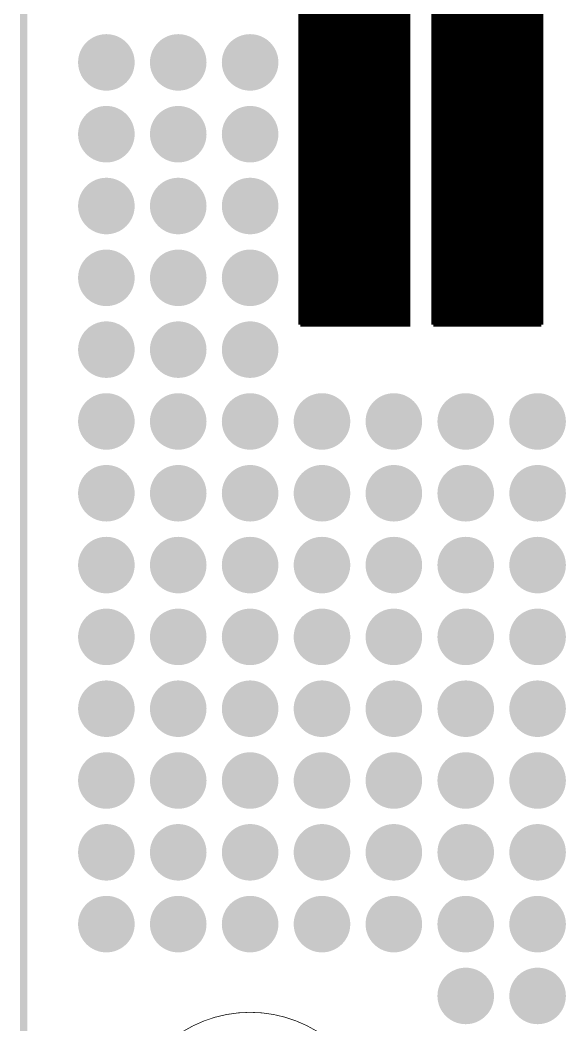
# Model space of a CAD drawing. Extents: x -11 to 221, y -93 to 178.
# Drawn here: x -8.13 to 11.16, y 4.06 to 39.6 of the extents above; entities that cross this region are included whole.
import ezdxf

# ---------------------------------------------------------------- set-up
doc = ezdxf.new("R2010")
doc.units = 0
doc.header["$MEASUREMENT"] = 0
doc.layers.get('0').update_dxf_attribs({"linetype": 'CONTINUOUS'})
for name, color, linetype in [('26-349-0_BOT', 7, 'CONTINUOUS'), ('26-349-0_DRD', 7, 'CONTINUOUS'), ('26-349-0_DRL', 2, 'CONTINUOUS'), ('26-349-0_FAB', 1, 'CONTINUOUS'), ('26-349-0_IN1', 3, 'CONTINUOUS'), ('26-349-0_IN2', 5, 'CONTINUOUS'), ('26-349-0_SMB', 10, 'CONTINUOUS'), ('26-349-0_SMT', 14, 'CONTINUOUS'), ('26-349-0_SST', 12, 'CONTINUOUS'), ('26-349-0_TOP', 11, 'CONTINUOUS'), ('THRUHOLE_TAP', 15, 'CONTINUOUS')]:
    doc.layers.add(name, color=color, linetype=linetype)

# ---------------------------------------------------------------- blocks, each defined once
blk = doc.blocks.new('ROUND_2')
at = {"const_width": 0.99949}
blk.add_lwpolyline([(-0.499744, 0, 1), (0.499744, 0, 1)], format="xyb", close=True, dxfattribs=at)
blk = doc.blocks.new('ROUND_93')
at = {"const_width": 0.54991}
blk.add_lwpolyline([(-0.274954, 0, 1), (0.274954, 0, 1)], format="xyb", close=True, dxfattribs=at)

msp = doc.modelspace()

# ---------------------------------------------------------------- linework, layer by layer
at = {"layer": '26-349-0_DRD', "const_width": 0.254}
for points in [[(-8.001, -5.99948), (-8.001, 67.02552)], [(-5.715, 38.735), (-5.715, 37.465)], [(-4.445, 38.735), (-5.715, 38.735)], [(-4.445, 38.735), (-5.715, 37.465)], [(-4.445, 37.465), (-5.715, 38.735)], [(-4.445, 37.465), (-4.445, 38.735)], [(-3.175, 38.735), (-3.175, 37.465)], [(-1.905, 38.735), (-3.175, 38.735)], [(-1.905, 38.735), (-3.175, 37.465)], [(-1.905, 37.465), (-3.175, 38.735)], [(-1.905, 37.465), (-1.905, 38.735)], [(-0.635, 38.735), (-0.635, 37.465)], [(0.635, 38.735), (-0.635, 38.735)], [(0.635, 38.735), (-0.635, 37.465)], [(0.635, 37.465), (-0.635, 38.735)], [(0.635, 37.465), (0.635, 38.735)], [(-5.715, 37.465), (-4.445, 37.465)], [(-3.175, 37.465), (-1.905, 37.465)], [(-0.635, 37.465), (0.635, 37.465)], [(-5.715, 36.195), (-5.715, 34.925)], [(-4.445, 36.195), (-5.715, 36.195)], [(-4.445, 36.195), (-5.715, 34.925)], [(-4.445, 34.925), (-5.715, 36.195)], [(-4.445, 34.925), (-4.445, 36.195)], [(-3.175, 36.195), (-3.175, 34.925)], [(-1.905, 36.195), (-3.175, 36.195)], [(-1.905, 36.195), (-3.175, 34.925)], [(-1.905, 34.925), (-3.175, 36.195)], [(-1.905, 34.925), (-1.905, 36.195)], [(-0.635, 36.195), (-0.635, 34.925)], [(0.635, 36.195), (-0.635, 36.195)], [(0.635, 36.195), (-0.635, 34.925)], [(0.635, 34.925), (-0.635, 36.195)], [(0.635, 34.925), (0.635, 36.195)], [(-5.715, 34.925), (-4.445, 34.925)], [(-3.175, 34.925), (-1.905, 34.925)], [(-0.635, 34.925), (0.635, 34.925)], [(-5.715, 33.655), (-5.715, 32.385)], [(-4.445, 33.655), (-5.715, 33.655)], [(-4.445, 33.655), (-5.715, 32.385)], [(-4.445, 32.385), (-5.715, 33.655)], [(-4.445, 32.385), (-4.445, 33.655)], [(-3.175, 33.655), (-3.175, 32.385)], [(-1.905, 33.655), (-3.175, 33.655)], [(-1.905, 33.655), (-3.175, 32.385)], [(-1.905, 32.385), (-3.175, 33.655)], [(-1.905, 32.385), (-1.905, 33.655)], [(-0.635, 33.655), (-0.635, 32.385)], [(0.635, 33.655), (-0.635, 33.655)], [(0.635, 33.655), (-0.635, 32.385)], [(0.635, 32.385), (-0.635, 33.655)], [(0.635, 32.385), (0.635, 33.655)], [(-5.715, 32.385), (-4.445, 32.385)], [(-3.175, 32.385), (-1.905, 32.385)], [(-0.635, 32.385), (0.635, 32.385)], [(-5.715, 31.115), (-5.715, 29.845)], [(-4.445, 31.115), (-5.715, 31.115)], [(-4.445, 31.115), (-5.715, 29.845)], [(-4.445, 29.845), (-5.715, 31.115)], [(-4.445, 29.845), (-4.445, 31.115)], [(-3.175, 31.115), (-3.175, 29.845)], [(-1.905, 31.115), (-3.175, 31.115)], [(-1.905, 31.115), (-3.175, 29.845)], [(-1.905, 29.845), (-3.175, 31.115)], [(-1.905, 29.845), (-1.905, 31.115)], [(-0.635, 31.115), (-0.635, 29.845)], [(0.635, 31.115), (-0.635, 31.115)], [(0.635, 31.115), (-0.635, 29.845)], [(0.635, 29.845), (-0.635, 31.115)], [(0.635, 29.845), (0.635, 31.115)], [(-5.715, 29.845), (-4.445, 29.845)], [(-3.175, 29.845), (-1.905, 29.845)], [(-0.635, 29.845), (0.635, 29.845)], [(-5.715, 28.575), (-5.715, 27.305)], [(-4.445, 28.575), (-5.715, 28.575)], [(-4.445, 28.575), (-5.715, 27.305)], [(-4.445, 27.305), (-5.715, 28.575)], [(-4.445, 27.305), (-4.445, 28.575)], [(-3.175, 28.575), (-3.175, 27.305)], [(-1.905, 28.575), (-3.175, 28.575)], [(-1.905, 28.575), (-3.175, 27.305)], [(-1.905, 27.305), (-3.175, 28.575)], [(-1.905, 27.305), (-1.905, 28.575)], [(-0.635, 28.575), (-0.635, 27.305)], [(0.635, 28.575), (-0.635, 28.575)], [(0.635, 28.575), (-0.635, 27.305)], [(0.635, 27.305), (-0.635, 28.575)], [(0.635, 27.305), (0.635, 28.575)], [(-5.715, 27.305), (-4.445, 27.305)], [(-3.175, 27.305), (-1.905, 27.305)], [(-0.635, 27.305), (0.635, 27.305)], [(-5.715, 26.035), (-5.715, 24.765)], [(-4.445, 26.035), (-5.715, 26.035)], [(-4.445, 26.035), (-5.715, 24.765)], [(-4.445, 24.765), (-5.715, 26.035)], [(-4.445, 24.765), (-4.445, 26.035)], [(-3.175, 26.035), (-3.175, 24.765)], [(-1.905, 26.035), (-3.175, 26.035)], [(-1.905, 26.035), (-3.175, 24.765)], [(-1.905, 24.765), (-3.175, 26.035)], [(-1.905, 24.765), (-1.905, 26.035)], [(-0.635, 26.035), (-0.635, 24.765)], [(0.635, 26.035), (-0.635, 26.035)], [(0.635, 26.035), (-0.635, 24.765)], [(0.635, 24.765), (-0.635, 26.035)], [(0.635, 24.765), (0.635, 26.035)], [(1.905, 26.035), (1.905, 24.765)], [(3.175, 26.035), (1.905, 26.035)], [(3.175, 26.035), (1.905, 24.765)], [(3.175, 24.765), (1.905, 26.035)], [(3.175, 24.765), (3.175, 26.035)], [(4.445, 26.035), (4.445, 24.765)], [(5.715, 26.035), (4.445, 26.035)], [(5.715, 26.035), (4.445, 24.765)], [(5.715, 24.765), (4.445, 26.035)], [(5.715, 24.765), (5.715, 26.035)], [(6.985, 26.035), (6.985, 24.765)], [(8.255, 26.035), (6.985, 26.035)], [(8.255, 26.035), (6.985, 24.765)], [(8.255, 24.765), (6.985, 26.035)], [(8.255, 24.765), (8.255, 26.035)], [(9.525, 26.035), (9.525, 24.765)], [(10.795, 26.035), (9.525, 26.035)], [(10.795, 26.035), (9.525, 24.765)], [(10.795, 24.765), (9.525, 26.035)], [(10.795, 24.765), (10.795, 26.035)], [(-5.715, 24.765), (-4.445, 24.765)], [(-3.175, 24.765), (-1.905, 24.765)], [(-0.635, 24.765), (0.635, 24.765)], [(1.905, 24.765), (3.175, 24.765)], [(4.445, 24.765), (5.715, 24.765)], [(6.985, 24.765), (8.255, 24.765)], [(9.525, 24.765), (10.795, 24.765)], [(-5.715, 23.495), (-5.715, 22.225)], [(-4.445, 23.495), (-5.715, 23.495)], [(-4.445, 23.495), (-5.715, 22.225)], [(-4.445, 22.225), (-5.715, 23.495)], [(-4.445, 22.225), (-4.445, 23.495)], [(-3.175, 23.495), (-3.175, 22.225)], [(-1.905, 23.495), (-3.175, 23.495)], [(-1.905, 23.495), (-3.175, 22.225)], [(-1.905, 22.225), (-3.175, 23.495)], [(-1.905, 22.225), (-1.905, 23.495)], [(-0.635, 23.495), (-0.635, 22.225)], [(0.635, 23.495), (-0.635, 23.495)], [(0.635, 23.495), (-0.635, 22.225)], [(0.635, 22.225), (-0.635, 23.495)], [(0.635, 22.225), (0.635, 23.495)], [(1.905, 23.495), (1.905, 22.225)], [(3.175, 23.495), (1.905, 23.495)], [(3.175, 23.495), (1.905, 22.225)], [(3.175, 22.225), (1.905, 23.495)], [(3.175, 22.225), (3.175, 23.495)], [(4.445, 23.495), (4.445, 22.225)], [(5.715, 23.495), (4.445, 23.495)], [(5.715, 23.495), (4.445, 22.225)], [(5.715, 22.225), (4.445, 23.495)], [(5.715, 22.225), (5.715, 23.495)], [(6.985, 23.495), (6.985, 22.225)], [(8.255, 23.495), (6.985, 23.495)], [(8.255, 23.495), (6.985, 22.225)], [(8.255, 22.225), (6.985, 23.495)], [(8.255, 22.225), (8.255, 23.495)], [(9.525, 23.495), (9.525, 22.225)], [(10.795, 23.495), (9.525, 23.495)], [(10.795, 23.495), (9.525, 22.225)], [(10.795, 22.225), (9.525, 23.495)], [(10.795, 22.225), (10.795, 23.495)], [(-5.715, 22.225), (-4.445, 22.225)], [(-3.175, 22.225), (-1.905, 22.225)], [(-0.635, 22.225), (0.635, 22.225)], [(1.905, 22.225), (3.175, 22.225)], [(4.445, 22.225), (5.715, 22.225)], [(6.985, 22.225), (8.255, 22.225)], [(9.525, 22.225), (10.795, 22.225)], [(-5.715, 20.955), (-5.715, 19.685)], [(-4.445, 20.955), (-5.715, 20.955)], [(-4.445, 20.955), (-5.715, 19.685)], [(-4.445, 19.685), (-5.715, 20.955)], [(-4.445, 19.685), (-4.445, 20.955)], [(-3.175, 20.955), (-3.175, 19.685)], [(-1.905, 20.955), (-3.175, 20.955)], [(-1.905, 20.955), (-3.175, 19.685)], [(-1.905, 19.685), (-3.175, 20.955)], [(-1.905, 19.685), (-1.905, 20.955)], [(-0.635, 20.955), (-0.635, 19.685)], [(0.635, 20.955), (-0.635, 20.955)], [(0.635, 20.955), (-0.635, 19.685)], [(0.635, 19.685), (-0.635, 20.955)], [(0.635, 19.685), (0.635, 20.955)], [(1.905, 20.955), (1.905, 19.685)], [(3.175, 20.955), (1.905, 20.955)], [(3.175, 20.955), (1.905, 19.685)], [(3.175, 19.685), (1.905, 20.955)], [(3.175, 19.685), (3.175, 20.955)], [(4.445, 20.955), (4.445, 19.685)], [(5.715, 20.955), (4.445, 20.955)], [(5.715, 20.955), (4.445, 19.685)], [(5.715, 19.685), (4.445, 20.955)], [(5.715, 19.685), (5.715, 20.955)], [(6.985, 20.955), (6.985, 19.685)], [(8.255, 20.955), (6.985, 20.955)], [(8.255, 20.955), (6.985, 19.685)], [(8.255, 19.685), (6.985, 20.955)], [(8.255, 19.685), (8.255, 20.955)], [(9.525, 20.955), (9.525, 19.685)], [(10.795, 20.955), (9.525, 20.955)], [(10.795, 20.955), (9.525, 19.685)], [(10.795, 19.685), (9.525, 20.955)], [(10.795, 19.685), (10.795, 20.955)], [(-5.715, 19.685), (-4.445, 19.685)], [(-3.175, 19.685), (-1.905, 19.685)], [(-0.635, 19.685), (0.635, 19.685)], [(1.905, 19.685), (3.175, 19.685)], [(4.445, 19.685), (5.715, 19.685)], [(6.985, 19.685), (8.255, 19.685)], [(9.525, 19.685), (10.795, 19.685)], [(-5.715, 18.415), (-5.715, 17.145)], [(-4.445, 18.415), (-5.715, 18.415)], [(-4.445, 18.415), (-5.715, 17.145)], [(-4.445, 17.145), (-5.715, 18.415)], [(-4.445, 17.145), (-4.445, 18.415)], [(-3.175, 18.415), (-3.175, 17.145)], [(-1.905, 18.415), (-3.175, 18.415)], [(-1.905, 18.415), (-3.175, 17.145)], [(-1.905, 17.145), (-3.175, 18.415)], [(-1.905, 17.145), (-1.905, 18.415)], [(-0.635, 18.415), (-0.635, 17.145)], [(0.635, 18.415), (-0.635, 18.415)], [(0.635, 18.415), (-0.635, 17.145)], [(0.635, 17.145), (-0.635, 18.415)], [(0.635, 17.145), (0.635, 18.415)], [(1.905, 18.415), (1.905, 17.145)], [(3.175, 18.415), (1.905, 18.415)], [(3.175, 18.415), (1.905, 17.145)], [(3.175, 17.145), (1.905, 18.415)], [(3.175, 17.145), (3.175, 18.415)], [(4.445, 18.415), (4.445, 17.145)], [(5.715, 18.415), (4.445, 18.415)], [(5.715, 18.415), (4.445, 17.145)], [(5.715, 17.145), (4.445, 18.415)], [(5.715, 17.145), (5.715, 18.415)], [(6.985, 18.415), (6.985, 17.145)], [(8.255, 18.415), (6.985, 18.415)], [(8.255, 18.415), (6.985, 17.145)], [(8.255, 17.145), (6.985, 18.415)], [(8.255, 17.145), (8.255, 18.415)], [(9.525, 18.415), (9.525, 17.145)], [(10.795, 18.415), (9.525, 18.415)], [(10.795, 18.415), (9.525, 17.145)], [(10.795, 17.145), (9.525, 18.415)], [(10.795, 17.145), (10.795, 18.415)], [(-5.715, 17.145), (-4.445, 17.145)], [(-3.175, 17.145), (-1.905, 17.145)], [(-0.635, 17.145), (0.635, 17.145)], [(1.905, 17.145), (3.175, 17.145)], [(4.445, 17.145), (5.715, 17.145)], [(6.985, 17.145), (8.255, 17.145)], [(9.525, 17.145), (10.795, 17.145)], [(-5.715, 15.875), (-5.715, 14.605)], [(-4.445, 15.875), (-5.715, 15.875)], [(-4.445, 15.875), (-5.715, 14.605)], [(-4.445, 14.605), (-5.715, 15.875)], [(-4.445, 14.605), (-4.445, 15.875)], [(-3.175, 15.875), (-3.175, 14.605)], [(-1.905, 15.875), (-3.175, 15.875)], [(-1.905, 15.875), (-3.175, 14.605)], [(-1.905, 14.605), (-3.175, 15.875)], [(-1.905, 14.605), (-1.905, 15.875)], [(-0.635, 15.875), (-0.635, 14.605)], [(0.635, 15.875), (-0.635, 15.875)], [(0.635, 15.875), (-0.635, 14.605)], [(0.635, 14.605), (-0.635, 15.875)], [(0.635, 14.605), (0.635, 15.875)], [(1.905, 15.875), (1.905, 14.605)], [(3.175, 15.875), (1.905, 15.875)], [(3.175, 15.875), (1.905, 14.605)], [(3.175, 14.605), (1.905, 15.875)], [(3.175, 14.605), (3.175, 15.875)], [(4.445, 15.875), (4.445, 14.605)], [(5.715, 15.875), (4.445, 15.875)], [(5.715, 15.875), (4.445, 14.605)], [(5.715, 14.605), (4.445, 15.875)], [(5.715, 14.605), (5.715, 15.875)], [(6.985, 15.875), (6.985, 14.605)], [(8.255, 15.875), (6.985, 15.875)], [(8.255, 15.875), (6.985, 14.605)], [(8.255, 14.605), (6.985, 15.875)], [(8.255, 14.605), (8.255, 15.875)], [(9.525, 15.875), (9.525, 14.605)], [(10.795, 15.875), (9.525, 15.875)], [(10.795, 15.875), (9.525, 14.605)], [(10.795, 14.605), (9.525, 15.875)], [(10.795, 14.605), (10.795, 15.875)], [(-5.715, 14.605), (-4.445, 14.605)], [(-3.175, 14.605), (-1.905, 14.605)], [(-0.635, 14.605), (0.635, 14.605)], [(1.905, 14.605), (3.175, 14.605)], [(4.445, 14.605), (5.715, 14.605)], [(6.985, 14.605), (8.255, 14.605)], [(9.525, 14.605), (10.795, 14.605)], [(-5.715, 13.335), (-5.715, 12.065)], [(-4.445, 13.335), (-5.715, 13.335)], [(-4.445, 13.335), (-5.715, 12.065)], [(-4.445, 12.065), (-5.715, 13.335)], [(-4.445, 12.065), (-4.445, 13.335)], [(-3.175, 13.335), (-3.175, 12.065)], [(-1.905, 13.335), (-3.175, 13.335)], [(-1.905, 13.335), (-3.175, 12.065)], [(-1.905, 12.065), (-3.175, 13.335)], [(-1.905, 12.065), (-1.905, 13.335)], [(-0.635, 13.335), (-0.635, 12.065)], [(0.635, 13.335), (-0.635, 13.335)], [(0.635, 13.335), (-0.635, 12.065)], [(0.635, 12.065), (-0.635, 13.335)], [(0.635, 12.065), (0.635, 13.335)], [(1.905, 13.335), (1.905, 12.065)], [(3.175, 13.335), (1.905, 13.335)], [(3.175, 13.335), (1.905, 12.065)], [(3.175, 12.065), (1.905, 13.335)], [(3.175, 12.065), (3.175, 13.335)], [(4.445, 13.335), (4.445, 12.065)], [(5.715, 13.335), (4.445, 13.335)], [(5.715, 13.335), (4.445, 12.065)], [(5.715, 12.065), (4.445, 13.335)], [(5.715, 12.065), (5.715, 13.335)], [(6.985, 13.335), (6.985, 12.065)], [(8.255, 13.335), (6.985, 13.335)], [(8.255, 13.335), (6.985, 12.065)], [(8.255, 12.065), (6.985, 13.335)], [(8.255, 12.065), (8.255, 13.335)], [(9.525, 13.335), (9.525, 12.065)], [(10.795, 13.335), (9.525, 13.335)], [(10.795, 13.335), (9.525, 12.065)], [(10.795, 12.065), (9.525, 13.335)], [(10.795, 12.065), (10.795, 13.335)], [(-5.715, 12.065), (-4.445, 12.065)], [(-3.175, 12.065), (-1.905, 12.065)], [(-0.635, 12.065), (0.635, 12.065)], [(1.905, 12.065), (3.175, 12.065)], [(4.445, 12.065), (5.715, 12.065)], [(6.985, 12.065), (8.255, 12.065)], [(9.525, 12.065), (10.795, 12.065)], [(-5.715, 10.795), (-5.715, 9.525)], [(-4.445, 10.795), (-5.715, 10.795)], [(-4.445, 10.795), (-5.715, 9.525)], [(-4.445, 9.525), (-5.715, 10.795)], [(-4.445, 9.525), (-4.445, 10.795)], [(-3.175, 10.795), (-3.175, 9.525)], [(-1.905, 10.795), (-3.175, 10.795)], [(-1.905, 10.795), (-3.175, 9.525)], [(-1.905, 9.525), (-3.175, 10.795)], [(-1.905, 9.525), (-1.905, 10.795)], [(-0.635, 10.795), (-0.635, 9.525)], [(0.635, 10.795), (-0.635, 10.795)], [(0.635, 10.795), (-0.635, 9.525)], [(0.635, 9.525), (-0.635, 10.795)], [(0.635, 9.525), (0.635, 10.795)], [(1.905, 10.795), (1.905, 9.525)], [(3.175, 10.795), (1.905, 10.795)], [(3.175, 10.795), (1.905, 9.525)], [(3.175, 9.525), (1.905, 10.795)], [(3.175, 9.525), (3.175, 10.795)], [(4.445, 10.795), (4.445, 9.525)], [(5.715, 10.795), (4.445, 10.795)], [(5.715, 10.795), (4.445, 9.525)], [(5.715, 9.525), (4.445, 10.795)], [(5.715, 9.525), (5.715, 10.795)], [(6.985, 10.795), (6.985, 9.525)], [(8.255, 10.795), (6.985, 10.795)], [(8.255, 10.795), (6.985, 9.525)], [(8.255, 9.525), (6.985, 10.795)], [(8.255, 9.525), (8.255, 10.795)], [(9.525, 10.795), (9.525, 9.525)], [(10.795, 10.795), (9.525, 10.795)], [(10.795, 10.795), (9.525, 9.525)], [(10.795, 9.525), (9.525, 10.795)], [(10.795, 9.525), (10.795, 10.795)], [(-5.715, 9.525), (-4.445, 9.525)], [(-3.175, 9.525), (-1.905, 9.525)], [(-0.635, 9.525), (0.635, 9.525)], [(1.905, 9.525), (3.175, 9.525)], [(4.445, 9.525), (5.715, 9.525)], [(6.985, 9.525), (8.255, 9.525)], [(9.525, 9.525), (10.795, 9.525)], [(-5.715, 8.255), (-5.715, 6.985)], [(-4.445, 8.255), (-5.715, 8.255)], [(-4.445, 8.255), (-5.715, 6.985)], [(-4.445, 6.985), (-5.715, 8.255)], [(-4.445, 6.985), (-4.445, 8.255)], [(-3.175, 8.255), (-3.175, 6.985)], [(-1.905, 8.255), (-3.175, 8.255)], [(-1.905, 8.255), (-3.175, 6.985)], [(-1.905, 6.985), (-3.175, 8.255)], [(-1.905, 6.985), (-1.905, 8.255)], [(-0.635, 8.255), (-0.635, 6.985)], [(0.635, 8.255), (-0.635, 8.255)], [(0.635, 8.255), (-0.635, 6.985)], [(0.635, 6.985), (-0.635, 8.255)], [(0.635, 6.985), (0.635, 8.255)], [(1.905, 8.255), (1.905, 6.985)], [(3.175, 8.255), (1.905, 8.255)], [(3.175, 8.255), (1.905, 6.985)], [(3.175, 6.985), (1.905, 8.255)], [(3.175, 6.985), (3.175, 8.255)], [(4.445, 8.255), (4.445, 6.985)], [(5.715, 8.255), (4.445, 8.255)], [(5.715, 8.255), (4.445, 6.985)], [(5.715, 6.985), (4.445, 8.255)], [(5.715, 6.985), (5.715, 8.255)], [(6.985, 8.255), (6.985, 6.985)], [(8.255, 8.255), (6.985, 8.255)], [(8.255, 8.255), (6.985, 6.985)], [(8.255, 6.985), (6.985, 8.255)], [(8.255, 6.985), (8.255, 8.255)], [(9.525, 8.255), (9.525, 6.985)], [(10.795, 8.255), (9.525, 8.255)], [(10.795, 8.255), (9.525, 6.985)], [(10.795, 6.985), (9.525, 8.255)], [(10.795, 6.985), (10.795, 8.255)], [(-5.715, 6.985), (-4.445, 6.985)], [(-3.175, 6.985), (-1.905, 6.985)], [(-0.635, 6.985), (0.635, 6.985)], [(1.905, 6.985), (3.175, 6.985)], [(4.445, 6.985), (5.715, 6.985)], [(6.985, 6.985), (8.255, 6.985)], [(9.525, 6.985), (10.795, 6.985)], [(6.985, 5.715), (6.985, 4.445)], [(8.255, 5.715), (6.985, 5.715)], [(8.255, 5.715), (6.985, 4.445)], [(8.255, 4.445), (6.985, 5.715)], [(8.255, 4.445), (8.255, 5.715)], [(9.525, 5.715), (9.525, 4.445)], [(10.795, 5.715), (9.525, 5.715)], [(10.795, 5.715), (9.525, 4.445)], [(10.795, 4.445), (9.525, 5.715)], [(10.795, 4.445), (10.795, 5.715)], [(6.985, 4.445), (8.255, 4.445)], [(9.525, 4.445), (10.795, 4.445)]]:
    msp.add_lwpolyline(points, dxfattribs=at)
at = {"layer": '26-349-0_DRL', "const_width": 0.254}
msp.add_lwpolyline([(-8.001, -5.99948), (-8.001, 67.02552)], dxfattribs=at)
at = {"layer": '26-349-0_FAB', "const_width": 0.254}
msp.add_lwpolyline([(-8.001, -5.99948), (-8.001, 67.02552)], dxfattribs=at)
at = {"layer": '26-349-0_FAB', "const_width": 0.0254}
for points in [[(0, 4.50088, 0.4142136), (-4.50088, 0)], [(4.50088, 0, 0.4142136), (0, 4.50088)]]:
    msp.add_lwpolyline(points, format="xyb", dxfattribs=at)
at = {"layer": '26-349-0_SST', "const_width": 0.1524}
for points in [[(1.778, 56.261), (1.778, 28.829)], [(5.588, 56.261), (5.588, 28.829), (1.778, 28.829)], [(1.8796, 56.261), (1.8796, 28.829)], [(2.01676, 56.261), (2.01676, 28.829)], [(2.15392, 56.261), (2.15392, 28.829)], [(2.29108, 56.261), (2.29108, 28.829)], [(2.42824, 56.261), (2.42824, 28.829)], [(2.5654, 56.261), (2.5654, 28.829)], [(2.70256, 56.261), (2.70256, 28.829)], [(2.83972, 56.261), (2.83972, 28.829)], [(2.97688, 56.261), (2.97688, 28.829)], [(3.11404, 56.261), (3.11404, 28.829)], [(3.2512, 56.261), (3.2512, 28.829)], [(3.38836, 56.261), (3.38836, 28.829)], [(3.52552, 56.261), (3.52552, 28.829)], [(3.66268, 56.261), (3.66268, 28.829)], [(3.79984, 56.261), (3.79984, 28.829)], [(3.937, 56.261), (3.937, 28.829)], [(4.07416, 56.261), (4.07416, 28.829)], [(4.21132, 56.261), (4.21132, 28.829)], [(4.34848, 56.261), (4.34848, 28.829)], [(4.48564, 56.261), (4.48564, 28.829)], [(4.6228, 56.261), (4.6228, 28.829)], [(4.75996, 56.261), (4.75996, 28.829)], [(4.89712, 56.261), (4.89712, 28.829)], [(5.03428, 56.261), (5.03428, 28.829)], [(5.17144, 56.261), (5.17144, 28.829)], [(5.3086, 56.261), (5.3086, 28.829)], [(5.44576, 56.261), (5.44576, 28.829)], [(10.287, 56.261), (6.477, 56.261), (6.477, 28.829)], [(6.5786, 56.261), (6.5786, 28.829)], [(6.71576, 56.261), (6.71576, 28.829)], [(6.85292, 56.261), (6.85292, 28.829)], [(6.99008, 56.261), (6.99008, 28.829)], [(7.12724, 56.261), (7.12724, 28.829)], [(7.2644, 56.261), (7.2644, 28.829)], [(7.40156, 56.261), (7.40156, 28.829)], [(7.53872, 56.261), (7.53872, 28.829)], [(7.67588, 56.261), (7.67588, 28.829)], [(7.81304, 56.261), (7.81304, 28.829)], [(7.9502, 56.261), (7.9502, 28.829)], [(8.08736, 56.261), (8.08736, 28.829)], [(8.22452, 56.261), (8.22452, 28.829)], [(8.36168, 56.261), (8.36168, 28.829)], [(8.49884, 56.261), (8.49884, 28.829)], [(8.636, 56.261), (8.636, 28.829)], [(8.77316, 56.261), (8.77316, 28.829)], [(8.91032, 56.261), (8.91032, 28.829)], [(9.04748, 56.261), (9.04748, 28.829)], [(9.18464, 56.261), (9.18464, 28.829)], [(9.3218, 56.261), (9.3218, 28.829)], [(9.45896, 56.261), (9.45896, 28.829)], [(9.59612, 56.261), (9.59612, 28.829)], [(9.73328, 56.261), (9.73328, 28.829)], [(9.87044, 56.261), (9.87044, 28.829)], [(10.0076, 56.261), (10.0076, 28.829)], [(10.14476, 56.261), (10.14476, 28.829)], [(10.287, 56.261), (10.287, 28.829)], [(5.588, 39.62908), (1.778, 39.62908)], [(5.588, 39.49192), (1.778, 39.49192)], [(10.287, 39.62908), (6.477, 39.62908)], [(10.287, 39.49192), (6.477, 39.49192)], [(5.588, 39.35476), (1.778, 39.35476)], [(5.588, 39.2176), (1.778, 39.2176)], [(5.588, 39.08044), (1.778, 39.08044)], [(10.287, 39.35476), (6.477, 39.35476)], [(10.287, 39.2176), (6.477, 39.2176)], [(10.287, 39.08044), (6.477, 39.08044)], [(5.588, 38.94328), (1.778, 38.94328)], [(5.588, 38.80612), (1.778, 38.80612)], [(5.588, 38.66896), (1.778, 38.66896)], [(10.287, 38.94328), (6.477, 38.94328)], [(10.287, 38.80612), (6.477, 38.80612)], [(10.287, 38.66896), (6.477, 38.66896)], [(5.588, 38.5318), (1.778, 38.5318)], [(5.588, 38.39464), (1.778, 38.39464)], [(10.287, 38.5318), (6.477, 38.5318)], [(10.287, 38.39464), (6.477, 38.39464)], [(5.588, 38.25748), (1.778, 38.25748)], [(5.588, 38.12032), (1.778, 38.12032)], [(5.588, 37.98316), (1.778, 37.98316)], [(10.287, 38.25748), (6.477, 38.25748)], [(10.287, 38.12032), (6.477, 38.12032)], [(10.287, 37.98316), (6.477, 37.98316)], [(5.588, 37.846), (1.778, 37.846)], [(5.588, 37.70884), (1.778, 37.70884)], [(10.287, 37.846), (6.477, 37.846)], [(10.287, 37.70884), (6.477, 37.70884)], [(5.588, 37.57168), (1.778, 37.57168)], [(5.588, 37.43452), (1.778, 37.43452)], [(5.588, 37.29736), (1.778, 37.29736)], [(10.287, 37.57168), (6.477, 37.57168)], [(10.287, 37.43452), (6.477, 37.43452)], [(10.287, 37.29736), (6.477, 37.29736)], [(5.588, 37.1602), (1.778, 37.1602)], [(5.588, 37.02304), (1.778, 37.02304)], [(5.588, 36.88588), (1.778, 36.88588)], [(10.287, 37.1602), (6.477, 37.1602)], [(10.287, 37.02304), (6.477, 37.02304)], [(10.287, 36.88588), (6.477, 36.88588)], [(5.588, 36.74872), (1.778, 36.74872)], [(5.588, 36.61156), (1.778, 36.61156)], [(10.287, 36.74872), (6.477, 36.74872)], [(10.287, 36.61156), (6.477, 36.61156)], [(5.588, 36.4744), (1.778, 36.4744)], [(5.588, 36.33724), (1.778, 36.33724)], [(5.588, 36.20008), (1.778, 36.20008)], [(10.287, 36.4744), (6.477, 36.4744)], [(10.287, 36.33724), (6.477, 36.33724)], [(10.287, 36.20008), (6.477, 36.20008)], [(5.588, 36.06292), (1.778, 36.06292)], [(5.588, 35.92576), (1.778, 35.92576)], [(10.287, 36.06292), (6.477, 36.06292)], [(10.287, 35.92576), (6.477, 35.92576)], [(5.588, 35.7886), (1.778, 35.7886)], [(5.588, 35.65144), (1.778, 35.65144)], [(5.588, 35.51428), (1.778, 35.51428)], [(10.287, 35.7886), (6.477, 35.7886)], [(10.287, 35.65144), (6.477, 35.65144)], [(10.287, 35.51428), (6.477, 35.51428)], [(5.588, 35.37712), (1.778, 35.37712)], [(5.588, 35.23996), (1.778, 35.23996)], [(10.287, 35.37712), (6.477, 35.37712)], [(10.287, 35.23996), (6.477, 35.23996)], [(5.588, 35.1028), (1.778, 35.1028)], [(5.588, 34.96564), (1.778, 34.96564)], [(5.588, 34.82848), (1.778, 34.82848)], [(10.287, 35.1028), (6.477, 35.1028)], [(10.287, 34.96564), (6.477, 34.96564)], [(10.287, 34.82848), (6.477, 34.82848)], [(5.588, 34.69132), (1.778, 34.69132)], [(5.588, 34.55416), (1.778, 34.55416)], [(5.588, 34.417), (1.778, 34.417)], [(10.287, 34.69132), (6.477, 34.69132)], [(10.287, 34.55416), (6.477, 34.55416)], [(10.287, 34.417), (6.477, 34.417)], [(5.588, 34.27984), (1.778, 34.27984)], [(5.588, 34.14268), (1.778, 34.14268)], [(10.287, 34.27984), (6.477, 34.27984)], [(10.287, 34.14268), (6.477, 34.14268)], [(5.588, 34.00552), (1.778, 34.00552)], [(5.588, 33.86836), (1.778, 33.86836)], [(5.588, 33.7312), (1.778, 33.7312)], [(10.287, 34.00552), (6.477, 34.00552)], [(10.287, 33.86836), (6.477, 33.86836)], [(10.287, 33.7312), (6.477, 33.7312)], [(5.588, 33.59404), (1.778, 33.59404)], [(5.588, 33.45688), (1.778, 33.45688)], [(10.287, 33.59404), (6.477, 33.59404)], [(10.287, 33.45688), (6.477, 33.45688)], [(5.588, 33.31972), (1.778, 33.31972)], [(5.588, 33.18256), (1.778, 33.18256)], [(5.588, 33.0454), (1.778, 33.0454)], [(10.287, 33.31972), (6.477, 33.31972)], [(10.287, 33.18256), (6.477, 33.18256)], [(10.287, 33.0454), (6.477, 33.0454)], [(5.588, 32.90824), (1.778, 32.90824)], [(5.588, 32.77108), (1.778, 32.77108)], [(5.588, 32.63392), (1.778, 32.63392)], [(10.287, 32.90824), (6.477, 32.90824)], [(10.287, 32.77108), (6.477, 32.77108)], [(10.287, 32.63392), (6.477, 32.63392)], [(5.588, 32.49676), (1.778, 32.49676)], [(5.588, 32.3596), (1.778, 32.3596)], [(10.287, 32.49676), (6.477, 32.49676)], [(10.287, 32.3596), (6.477, 32.3596)], [(5.588, 32.22244), (1.778, 32.22244)], [(5.588, 32.08528), (1.778, 32.08528)], [(5.588, 31.94812), (1.778, 31.94812)], [(10.287, 32.22244), (6.477, 32.22244)], [(10.287, 32.08528), (6.477, 32.08528)], [(10.287, 31.94812), (6.477, 31.94812)], [(5.588, 31.81096), (1.778, 31.81096)], [(5.588, 31.6738), (1.778, 31.6738)], [(10.287, 31.81096), (6.477, 31.81096)], [(10.287, 31.6738), (6.477, 31.6738)], [(5.588, 31.53664), (1.778, 31.53664)], [(5.588, 31.39948), (1.778, 31.39948)], [(5.588, 31.26232), (1.778, 31.26232)], [(10.287, 31.53664), (6.477, 31.53664)], [(10.287, 31.39948), (6.477, 31.39948)], [(10.287, 31.26232), (6.477, 31.26232)], [(5.588, 31.12516), (1.778, 31.12516)], [(5.588, 30.988), (1.778, 30.988)], [(5.588, 30.85084), (1.778, 30.85084)], [(10.287, 31.12516), (6.477, 31.12516)], [(10.287, 30.988), (6.477, 30.988)], [(10.287, 30.85084), (6.477, 30.85084)], [(5.588, 30.71368), (1.778, 30.71368)], [(5.588, 30.57652), (1.778, 30.57652)], [(10.287, 30.71368), (6.477, 30.71368)], [(10.287, 30.57652), (6.477, 30.57652)], [(5.588, 30.43936), (1.778, 30.43936)], [(5.588, 30.3022), (1.778, 30.3022)], [(5.588, 30.16504), (1.778, 30.16504)], [(10.287, 30.43936), (6.477, 30.43936)], [(10.287, 30.3022), (6.477, 30.3022)], [(10.287, 30.16504), (6.477, 30.16504)], [(5.588, 30.02788), (1.778, 30.02788)], [(5.588, 29.89072), (1.778, 29.89072)], [(10.287, 30.02788), (6.477, 30.02788)], [(10.287, 29.89072), (6.477, 29.89072)], [(5.588, 29.75356), (1.778, 29.75356)], [(5.588, 29.6164), (1.778, 29.6164)], [(5.588, 29.47924), (1.778, 29.47924)], [(10.287, 29.75356), (6.477, 29.75356)], [(10.287, 29.6164), (6.477, 29.6164)], [(10.287, 29.47924), (6.477, 29.47924)], [(5.588, 29.34208), (1.778, 29.34208)], [(5.588, 29.20492), (1.778, 29.20492)], [(5.588, 29.06776), (1.778, 29.06776)], [(10.287, 29.34208), (6.477, 29.34208)], [(10.287, 29.20492), (6.477, 29.20492)], [(10.287, 29.06776), (6.477, 29.06776)], [(5.588, 28.9306), (1.778, 28.9306)], [(10.287, 28.9306), (6.477, 28.9306)], [(10.287, 28.829), (6.477, 28.829)]]:
    msp.add_lwpolyline(points, dxfattribs=at)

# ---------------------------------------------------------------- block references
at = {"layer": '26-349-0_BOT'}
for p in [(-5.08, 38.1), (-2.54, 38.1), (0, 38.1), (-5.08, 35.56), (-2.54, 35.56), (0, 35.56), (-5.08, 33.02), (-2.54, 33.02), (0, 33.02), (-5.08, 30.48), (-2.54, 30.48), (0, 30.48), (-5.08, 27.94), (-2.54, 27.94), (0, 27.94), (-5.08, 25.4), (-2.54, 25.4), (0, 25.4), (2.54, 25.4), (5.08, 25.4), (7.62, 25.4), (10.16, 25.4), (-5.08, 22.86), (-2.54, 22.86), (0, 22.86), (2.54, 22.86), (5.08, 22.86), (7.62, 22.86), (10.16, 22.86), (-5.08, 20.32), (-2.54, 20.32), (0, 20.32), (2.54, 20.32), (5.08, 20.32), (7.62, 20.32), (10.16, 20.32), (-5.08, 17.78), (-2.54, 17.78), (0, 17.78), (2.54, 17.78), (5.08, 17.78), (7.62, 17.78), (10.16, 17.78), (-5.08, 15.24), (-2.54, 15.24), (0, 15.24), (2.54, 15.24), (5.08, 15.24), (7.62, 15.24), (10.16, 15.24), (-5.08, 12.7), (-2.54, 12.7), (0, 12.7), (2.54, 12.7), (5.08, 12.7), (7.62, 12.7), (10.16, 12.7), (-5.08, 10.16), (-2.54, 10.16), (0, 10.16), (2.54, 10.16), (5.08, 10.16), (7.62, 10.16), (10.16, 10.16), (-5.08, 7.62), (-2.54, 7.62), (0, 7.62), (2.54, 7.62), (5.08, 7.62), (7.62, 7.62), (10.16, 7.62), (7.62, 5.08), (10.16, 5.08)]:
    msp.add_blockref('ROUND_2', p, dxfattribs=at)
at = {"layer": '26-349-0_DRL'}
for p in [(-5.08, 38.1), (-2.54, 38.1), (0, 38.1), (-5.08, 35.56), (-2.54, 35.56), (0, 35.56), (-5.08, 33.02), (-2.54, 33.02), (0, 33.02), (-5.08, 30.48), (-2.54, 30.48), (0, 30.48), (-5.08, 27.94), (-2.54, 27.94), (0, 27.94), (-5.08, 25.4), (-2.54, 25.4), (0, 25.4), (2.54, 25.4), (5.08, 25.4), (7.62, 25.4), (10.16, 25.4), (-5.08, 22.86), (-2.54, 22.86), (0, 22.86), (2.54, 22.86), (5.08, 22.86), (7.62, 22.86), (10.16, 22.86), (-5.08, 20.32), (-2.54, 20.32), (0, 20.32), (2.54, 20.32), (5.08, 20.32), (7.62, 20.32), (10.16, 20.32), (-5.08, 17.78), (-2.54, 17.78), (0, 17.78), (2.54, 17.78), (5.08, 17.78), (7.62, 17.78), (10.16, 17.78), (-5.08, 15.24), (-2.54, 15.24), (0, 15.24), (2.54, 15.24), (5.08, 15.24), (7.62, 15.24), (10.16, 15.24), (-5.08, 12.7), (-2.54, 12.7), (0, 12.7), (2.54, 12.7), (5.08, 12.7), (7.62, 12.7), (10.16, 12.7), (-5.08, 10.16), (-2.54, 10.16), (0, 10.16), (2.54, 10.16), (5.08, 10.16), (7.62, 10.16), (10.16, 10.16), (-5.08, 7.62), (-2.54, 7.62), (0, 7.62), (2.54, 7.62), (5.08, 7.62), (7.62, 7.62), (10.16, 7.62), (7.62, 5.08), (10.16, 5.08)]:
    msp.add_blockref('ROUND_93', p, dxfattribs=at)
at = {"layer": '26-349-0_IN1'}
for p in [(-5.08, 38.1), (-2.54, 38.1), (0, 38.1), (-5.08, 35.56), (-2.54, 35.56), (0, 35.56), (-5.08, 33.02), (-2.54, 33.02), (0, 33.02), (-5.08, 30.48), (-2.54, 30.48), (0, 30.48), (-5.08, 27.94), (-2.54, 27.94), (0, 27.94), (-5.08, 25.4), (-2.54, 25.4), (0, 25.4), (2.54, 25.4), (5.08, 25.4), (7.62, 25.4), (10.16, 25.4), (-5.08, 22.86), (-2.54, 22.86), (0, 22.86), (2.54, 22.86), (5.08, 22.86), (7.62, 22.86), (10.16, 22.86), (-5.08, 20.32), (-2.54, 20.32), (0, 20.32), (2.54, 20.32), (5.08, 20.32), (7.62, 20.32), (10.16, 20.32), (-5.08, 17.78), (-2.54, 17.78), (0, 17.78), (2.54, 17.78), (5.08, 17.78), (7.62, 17.78), (10.16, 17.78), (-5.08, 15.24), (-2.54, 15.24), (0, 15.24), (2.54, 15.24), (5.08, 15.24), (7.62, 15.24), (10.16, 15.24), (-5.08, 12.7), (-2.54, 12.7), (0, 12.7), (2.54, 12.7), (5.08, 12.7), (7.62, 12.7), (10.16, 12.7), (-5.08, 10.16), (-2.54, 10.16), (0, 10.16), (2.54, 10.16), (5.08, 10.16), (7.62, 10.16), (10.16, 10.16), (-5.08, 7.62), (-2.54, 7.62), (0, 7.62), (2.54, 7.62), (5.08, 7.62), (7.62, 7.62), (10.16, 7.62), (7.62, 5.08), (10.16, 5.08)]:
    msp.add_blockref('ROUND_2', p, dxfattribs=at)
at = {"layer": '26-349-0_IN2'}
for p in [(-5.08, 38.1), (-2.54, 38.1), (0, 38.1), (-5.08, 35.56), (-2.54, 35.56), (0, 35.56), (-5.08, 33.02), (-2.54, 33.02), (0, 33.02), (-5.08, 30.48), (-2.54, 30.48), (0, 30.48), (-5.08, 27.94), (-2.54, 27.94), (0, 27.94), (-5.08, 25.4), (-2.54, 25.4), (0, 25.4), (2.54, 25.4), (5.08, 25.4), (7.62, 25.4), (10.16, 25.4), (-5.08, 22.86), (-2.54, 22.86), (0, 22.86), (2.54, 22.86), (5.08, 22.86), (7.62, 22.86), (10.16, 22.86), (-5.08, 20.32), (-2.54, 20.32), (0, 20.32), (2.54, 20.32), (5.08, 20.32), (7.62, 20.32), (10.16, 20.32), (-5.08, 17.78), (-2.54, 17.78), (0, 17.78), (2.54, 17.78), (5.08, 17.78), (7.62, 17.78), (10.16, 17.78), (-5.08, 15.24), (-2.54, 15.24), (0, 15.24), (2.54, 15.24), (5.08, 15.24), (7.62, 15.24), (10.16, 15.24), (-5.08, 12.7), (-2.54, 12.7), (0, 12.7), (2.54, 12.7), (5.08, 12.7), (7.62, 12.7), (10.16, 12.7), (-5.08, 10.16), (-2.54, 10.16), (0, 10.16), (2.54, 10.16), (5.08, 10.16), (7.62, 10.16), (10.16, 10.16), (-5.08, 7.62), (-2.54, 7.62), (0, 7.62), (2.54, 7.62), (5.08, 7.62), (7.62, 7.62), (10.16, 7.62), (7.62, 5.08), (10.16, 5.08)]:
    msp.add_blockref('ROUND_2', p, dxfattribs=at)
at = {"layer": '26-349-0_SMB'}
for p in [(-5.08, 38.1), (-2.54, 38.1), (0, 38.1), (-5.08, 35.56), (-2.54, 35.56), (0, 35.56), (-5.08, 33.02), (-2.54, 33.02), (0, 33.02), (-5.08, 30.48), (-2.54, 30.48), (0, 30.48), (-5.08, 27.94), (-2.54, 27.94), (0, 27.94), (-5.08, 25.4), (-2.54, 25.4), (0, 25.4), (2.54, 25.4), (5.08, 25.4), (7.62, 25.4), (10.16, 25.4), (-5.08, 22.86), (-2.54, 22.86), (0, 22.86), (2.54, 22.86), (5.08, 22.86), (7.62, 22.86), (10.16, 22.86), (-5.08, 20.32), (-2.54, 20.32), (0, 20.32), (2.54, 20.32), (5.08, 20.32), (7.62, 20.32), (10.16, 20.32), (-5.08, 17.78), (-2.54, 17.78), (0, 17.78), (2.54, 17.78), (5.08, 17.78), (7.62, 17.78), (10.16, 17.78), (-5.08, 15.24), (-2.54, 15.24), (0, 15.24), (2.54, 15.24), (5.08, 15.24), (7.62, 15.24), (10.16, 15.24), (-5.08, 12.7), (-2.54, 12.7), (0, 12.7), (2.54, 12.7), (5.08, 12.7), (7.62, 12.7), (10.16, 12.7), (-5.08, 10.16), (-2.54, 10.16), (0, 10.16), (2.54, 10.16), (5.08, 10.16), (7.62, 10.16), (10.16, 10.16), (-5.08, 7.62), (-2.54, 7.62), (0, 7.62), (2.54, 7.62), (5.08, 7.62), (7.62, 7.62), (10.16, 7.62), (7.62, 5.08), (10.16, 5.08)]:
    msp.add_blockref('ROUND_2', p, dxfattribs=at)
at = {"layer": '26-349-0_SMT'}
for p in [(-5.08, 38.1), (-2.54, 38.1), (0, 38.1), (-5.08, 35.56), (-2.54, 35.56), (0, 35.56), (-5.08, 33.02), (-2.54, 33.02), (0, 33.02), (-5.08, 30.48), (-2.54, 30.48), (0, 30.48), (-5.08, 27.94), (-2.54, 27.94), (0, 27.94), (-5.08, 25.4), (-2.54, 25.4), (0, 25.4), (2.54, 25.4), (5.08, 25.4), (7.62, 25.4), (10.16, 25.4), (-5.08, 22.86), (-2.54, 22.86), (0, 22.86), (2.54, 22.86), (5.08, 22.86), (7.62, 22.86), (10.16, 22.86), (-5.08, 20.32), (-2.54, 20.32), (0, 20.32), (2.54, 20.32), (5.08, 20.32), (7.62, 20.32), (10.16, 20.32), (-5.08, 17.78), (-2.54, 17.78), (0, 17.78), (2.54, 17.78), (5.08, 17.78), (7.62, 17.78), (10.16, 17.78), (-5.08, 15.24), (-2.54, 15.24), (0, 15.24), (2.54, 15.24), (5.08, 15.24), (7.62, 15.24), (10.16, 15.24), (-5.08, 12.7), (-2.54, 12.7), (0, 12.7), (2.54, 12.7), (5.08, 12.7), (7.62, 12.7), (10.16, 12.7), (-5.08, 10.16), (-2.54, 10.16), (0, 10.16), (2.54, 10.16), (5.08, 10.16), (7.62, 10.16), (10.16, 10.16), (-5.08, 7.62), (-2.54, 7.62), (0, 7.62), (2.54, 7.62), (5.08, 7.62), (7.62, 7.62), (10.16, 7.62), (7.62, 5.08), (10.16, 5.08)]:
    msp.add_blockref('ROUND_2', p, dxfattribs=at)
at = {"layer": '26-349-0_TOP'}
for p in [(-5.08, 38.1), (-2.54, 38.1), (0, 38.1), (-5.08, 35.56), (-2.54, 35.56), (0, 35.56), (-5.08, 33.02), (-2.54, 33.02), (0, 33.02), (-5.08, 30.48), (-2.54, 30.48), (0, 30.48), (-5.08, 27.94), (-2.54, 27.94), (0, 27.94), (-5.08, 25.4), (-2.54, 25.4), (0, 25.4), (2.54, 25.4), (5.08, 25.4), (7.62, 25.4), (10.16, 25.4), (-5.08, 22.86), (-2.54, 22.86), (0, 22.86), (2.54, 22.86), (5.08, 22.86), (7.62, 22.86), (10.16, 22.86), (-5.08, 20.32), (-2.54, 20.32), (0, 20.32), (2.54, 20.32), (5.08, 20.32), (7.62, 20.32), (10.16, 20.32), (-5.08, 17.78), (-2.54, 17.78), (0, 17.78), (2.54, 17.78), (5.08, 17.78), (7.62, 17.78), (10.16, 17.78), (-5.08, 15.24), (-2.54, 15.24), (0, 15.24), (2.54, 15.24), (5.08, 15.24), (7.62, 15.24), (10.16, 15.24), (-5.08, 12.7), (-2.54, 12.7), (0, 12.7), (2.54, 12.7), (5.08, 12.7), (7.62, 12.7), (10.16, 12.7), (-5.08, 10.16), (-2.54, 10.16), (0, 10.16), (2.54, 10.16), (5.08, 10.16), (7.62, 10.16), (10.16, 10.16), (-5.08, 7.62), (-2.54, 7.62), (0, 7.62), (2.54, 7.62), (5.08, 7.62), (7.62, 7.62), (10.16, 7.62), (7.62, 5.08), (10.16, 5.08)]:
    msp.add_blockref('ROUND_2', p, dxfattribs=at)
at = {"layer": 'THRUHOLE_TAP'}
for p in [(-5.08, 38.1), (-2.54, 38.1), (0, 38.1), (-5.08, 35.56), (-2.54, 35.56), (0, 35.56), (-5.08, 33.02), (-2.54, 33.02), (0, 33.02), (-5.08, 30.48), (-2.54, 30.48), (0, 30.48), (-5.08, 27.94), (-2.54, 27.94), (0, 27.94), (-5.08, 25.4), (-2.54, 25.4), (0, 25.4), (2.54, 25.4), (5.08, 25.4), (7.62, 25.4), (10.16, 25.4), (-5.08, 22.86), (-2.54, 22.86), (0, 22.86), (2.54, 22.86), (5.08, 22.86), (7.62, 22.86), (10.16, 22.86), (-5.08, 20.32), (-2.54, 20.32), (0, 20.32), (2.54, 20.32), (5.08, 20.32), (7.62, 20.32), (10.16, 20.32), (-5.08, 17.78), (-2.54, 17.78), (0, 17.78), (2.54, 17.78), (5.08, 17.78), (7.62, 17.78), (10.16, 17.78), (-5.08, 15.24), (-2.54, 15.24), (0, 15.24), (2.54, 15.24), (5.08, 15.24), (7.62, 15.24), (10.16, 15.24), (-5.08, 12.7), (-2.54, 12.7), (0, 12.7), (2.54, 12.7), (5.08, 12.7), (7.62, 12.7), (10.16, 12.7), (-5.08, 10.16), (-2.54, 10.16), (0, 10.16), (2.54, 10.16), (5.08, 10.16), (7.62, 10.16), (10.16, 10.16), (-5.08, 7.62), (-2.54, 7.62), (0, 7.62), (2.54, 7.62), (5.08, 7.62), (7.62, 7.62), (10.16, 7.62), (7.62, 5.08), (10.16, 5.08)]:
    msp.add_blockref('ROUND_93', p, dxfattribs=at)

doc.saveas('drawing.dxf')
